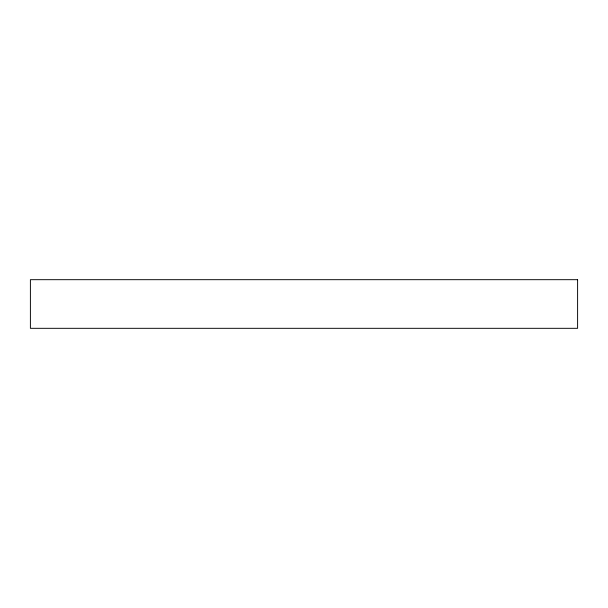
<?xml version="1.0" encoding="UTF-8"?>
<svg xmlns="http://www.w3.org/2000/svg" width="608" height="608" viewBox="0 0 608 608"><rect width="100%" height="100%" fill="white"/><g stroke="black" fill="none" stroke-linecap="round" stroke-linejoin="round"><path stroke-width="0.91" d="M577.6 279.68L30.4 279.68L30.4 328.32L577.6 328.32L577.6 279.68"/></g></svg>
